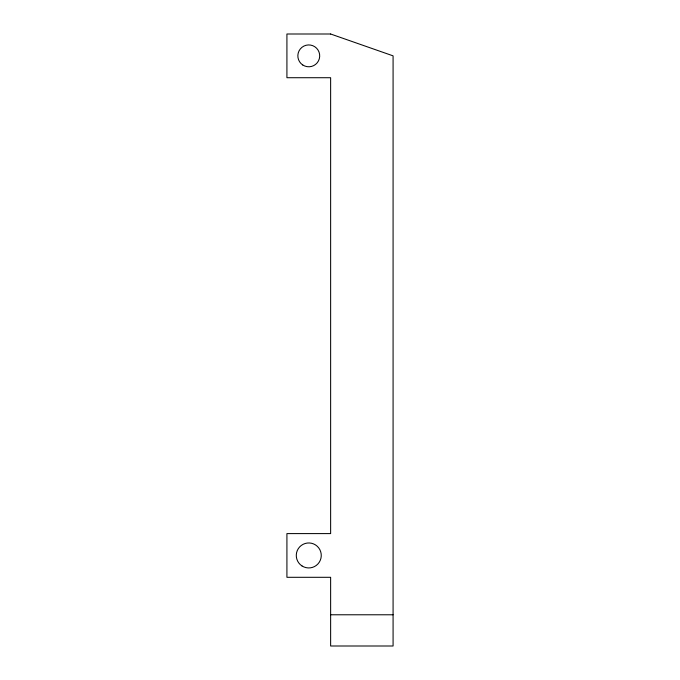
<?xml version="1.0" encoding="UTF-8"?>
<svg xmlns="http://www.w3.org/2000/svg" width="680" height="680" viewBox="0 0 680 680"><rect width="100%" height="100%" fill="white"/><g stroke="black" fill="none" stroke-linecap="round" stroke-linejoin="round"><path stroke-width="1.02" d="M330.633 614.779L393.082 614.779M330.633 34L286.918 34L286.918 77.716L330.633 77.716L330.633 533.596L286.918 533.596L286.918 577.303L330.633 577.303L330.633 646L393.082 646L393.082 55.853L330.633 34M301.979 565.93A12.486 12.486 0 0 0 321.249 556.096A12.486 12.486 0 0 0 303.101 544.323A12.486 12.486 0 0 0 301.979 565.93M302.762 64.983A10.931 10.931 0 0 0 319.685 56.499A10.931 10.931 0 0 0 303.875 46.087A10.931 10.931 0 0 0 302.762 64.983"/></g></svg>
